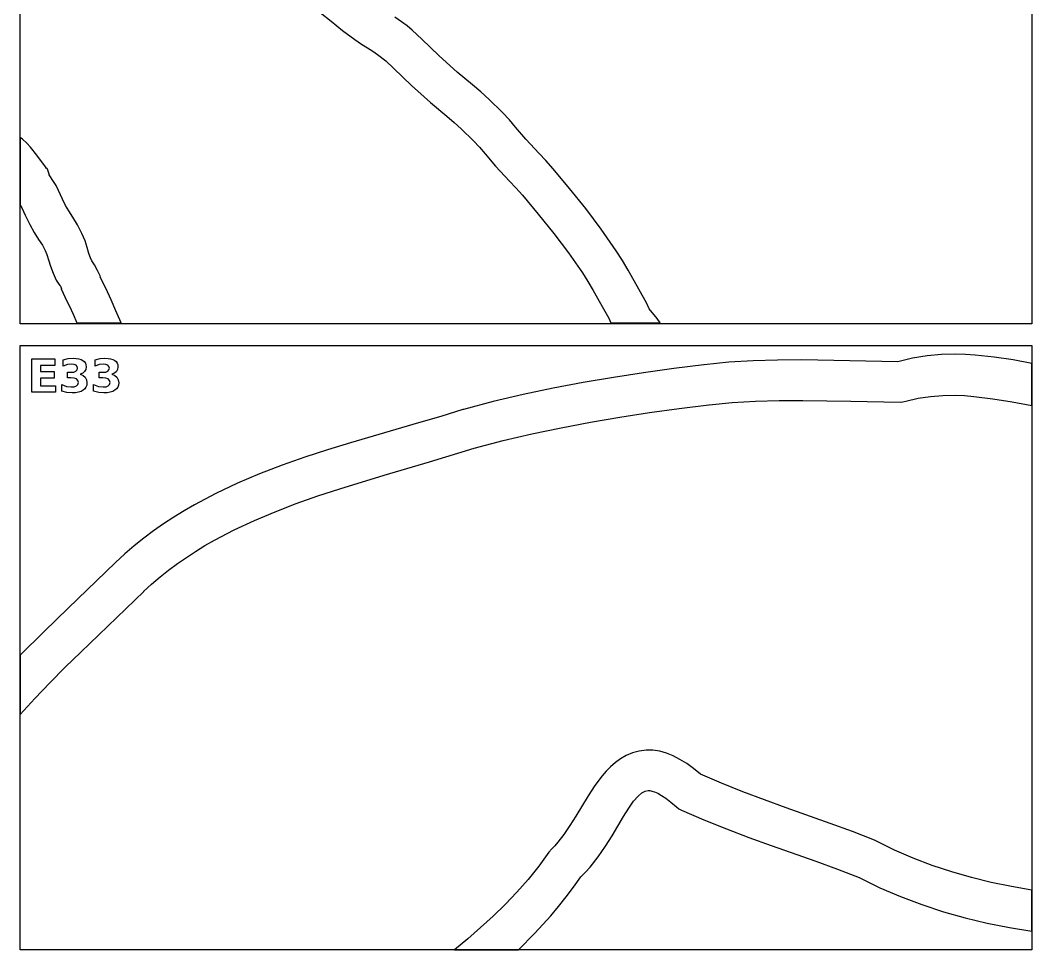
# Model space of a CAD drawing. Extents: x 1 to 501, y 1 to 4998.
# Drawn here: x 1 to 501, y 1696 to 2156 of the extents above; entities that cross this region are included whole.
import ezdxf

# ---------------------------------------------------------------- set-up
doc = ezdxf.new("R2010")
doc.units = 0

msp = doc.modelspace()

# ---------------------------------------------------------------- linework, layer by layer
at = {"layer": 'decoupage'}
for p, q in [((1.007, 2005.49), (1.007, 2848.31)), ((501.007, 2848.31), (501.007, 2005.49)), ((149.247625, 2159.437094), (154.64275, 2155.16775)), ((154.64275, 2155.16775), (160.2985, 2150.649031)), ((189.463, 2154.954), (186.136297, 2157.23375)), ((160.2985, 2150.649031), (166.324, 2146.096)), ((192.218008, 2152.843457), (189.463, 2154.954)), ((194.806563, 2150.683719), (192.218008, 2152.843457)), ((199.5715, 2146.3135), (194.806563, 2150.683719)), ((166.324, 2146.096), (169.634516, 2143.852781)), ((208.063, 2138.048), (199.5715, 2146.3135)), ((169.634516, 2143.852781), (172.675125, 2141.96975)), ((172.675125, 2141.96975), (175.376172, 2140.325594)), ((175.376172, 2140.325594), (177.668, 2138.799)), ((177.668, 2138.799), (181.650562, 2135.574234)), ((181.650562, 2135.574234), (185.68675, 2131.836375)), ((217, 2130.025), (208.063, 2138.048)), ((185.68675, 2131.836375), (194.457, 2123.385)), ((224.5795, 2123.66275), (217, 2130.025)), ((194.457, 2123.385), (203.758, 2115.036)), ((228.637563, 2120.237781), (224.5795, 2123.66275)), ((232.768, 2116.513), (228.637563, 2120.237781)), ((203.758, 2115.036), (211.805375, 2108.242625)), ((239.249656, 2110.227828), (232.768, 2116.513)), ((242.7765, 2106.406125), (239.249656, 2110.227828)), ((211.805375, 2108.242625), (215.559109, 2105.088609)), ((215.559109, 2105.088609), (219.039, 2101.969)), ((245.823344, 2102.720359), (242.7765, 2106.406125)), ((219.039, 2101.969), (225.097594, 2096.115438)), ((250.865, 2096.843), (245.823344, 2102.720359)), ((1.006, 2097.66), (1.006, 2064.3)), ((1.006, 2097.654), (1.006, 2097.66)), ((2.157, 2096.824), (1.006, 2097.654)), ((4.272234, 2094.881875), (2.157, 2096.824)), ((225.097594, 2096.115438), (228.07725, 2092.87375)), ((257.436125, 2089.818125), (250.865, 2096.843)), ((6.113625, 2092.94575), (4.272234, 2094.881875)), ((9.282, 2088.988), (6.113625, 2092.94575)), ((228.07725, 2092.87375), (230.752781, 2089.582188)), ((13.489, 2083.209), (9.282, 2088.988)), ((230.752781, 2089.582188), (235.899, 2083.579)), ((260.779484, 2086.270953), (257.436125, 2089.818125)), ((264.44, 2082.152), (260.779484, 2086.270953)), ((14.038, 2082.39), (13.489, 2083.209)), ((14.156469, 2082.371484), (14.038, 2082.39)), ((14.3415, 2082.287625), (14.156469, 2082.371484)), ((14.679531, 2081.546953), (14.3415, 2082.287625)), ((15.257, 2079.558), (14.679531, 2081.546953)), ((235.899, 2083.579), (242.874375, 2076.085125)), ((272.531297, 2072.532891), (264.44, 2082.152)), ((15.297, 2079.29), (15.257, 2079.558)), ((17.5195, 2075.942625), (15.297, 2079.29)), ((18.704062, 2073.917422), (17.5195, 2075.942625)), ((242.874375, 2076.085125), (246.022453, 2072.755797)), ((19.916, 2071.552), (18.704062, 2073.917422)), ((21.862, 2067.217125), (19.916, 2071.552)), ((246.022453, 2072.755797), (249.246, 2069.141)), ((280.505875, 2062.601875), (272.531297, 2072.532891)), ((23.313, 2064.068), (21.862, 2067.217125)), ((249.246, 2069.141), (257.096797, 2059.806141)), ((1.006, 2064.3), (1.858, 2062.948)), ((1.858, 2062.948), (3.445875, 2059.304625)), ((24.949125, 2061.366562), (23.313, 2064.068)), ((27.00825, 2058.22825), (24.949125, 2061.366562)), ((288.235016, 2052.335422), (280.505875, 2062.601875)), ((3.445875, 2059.304625), (5.69, 2054.603)), ((29.2665, 2054.553312), (27.00825, 2058.22825)), ((257.096797, 2059.806141), (264.734125, 2050.293625)), ((5.69, 2054.603), (7.966984, 2050.657719)), ((7.966984, 2050.657719), (10.117875, 2047.271)), ((31.5, 2050.242), (29.2665, 2054.553312)), ((33.029453, 2046.522859), (31.5, 2050.242)), ((264.734125, 2050.293625), (272.038641, 2040.594547)), ((295.59, 2041.71), (288.235016, 2052.335422)), ((10.117875, 2047.271), (11.964828, 2044.368031)), ((34.137125, 2043.221375), (33.029453, 2046.522859)), ((11.964828, 2044.368031), (13.33, 2041.874)), ((13.33, 2041.874), (14.106969, 2039.834984)), ((34.995234, 2040.407953), (34.137125, 2043.221375)), ((35.776, 2038.153), (34.995234, 2040.407953)), ((272.038641, 2040.594547), (278.891, 2030.7)), ((298.624203, 2036.92575), (295.59, 2041.71)), ((14.106969, 2039.834984), (14.9265, 2037.237875)), ((14.9265, 2037.237875), (15.931281, 2034.133578)), ((36.421, 2036.658), (35.776, 2038.153)), ((37.71925, 2034.727875), (36.421, 2036.658)), ((301.470625, 2032.1415), (298.624203, 2036.92575)), ((15.931281, 2034.133578), (17.264, 2030.573)), ((17.264, 2030.573), (18.785, 2027.196)), ((39.268, 2031.996), (37.71925, 2034.727875)), ((40.456625, 2029.212125), (39.268, 2031.996)), ((278.891, 2030.7), (281.558266, 2026.487484)), ((306.809, 2022.726), (301.470625, 2032.1415)), ((18.785, 2027.196), (19.776375, 2025.602875)), ((19.776375, 2025.602875), (20.629, 2024.462)), ((40.622078, 2028.601453), (40.456625, 2029.212125)), ((40.59, 2028.55), (40.622078, 2028.601453)), ((43.287, 2023.163), (40.59, 2028.55)), ((281.558266, 2026.487484), (284.169375, 2022.094125)), ((20.629, 2024.462), (20.851, 2024.229)), ((20.851, 2024.229), (21.393, 2023.014)), ((21.393, 2023.014), (21.237547, 2023.255828)), ((21.237547, 2023.255828), (21.311125, 2022.937125)), ((21.311125, 2022.937125), (22.217, 2020.653)), ((22.217, 2020.653), (23.929125, 2017.05425)), ((45.943625, 2017.373875), (43.287, 2023.163)), ((284.169375, 2022.094125), (289.387, 2012.901)), ((310.71, 2015.5235), (306.809, 2022.726)), ((23.929125, 2017.05425), (25.381, 2014.255)), ((48.211, 2012.019), (45.943625, 2017.373875)), ((311.965, 2013.001), (310.71, 2015.5235)), ((25.381, 2014.255), (27.16525, 2010.3565)), ((27.16525, 2010.3565), (28.975, 2006.08)), ((50.934, 2006.08), (48.211, 2012.019)), ((289.387, 2012.901), (291.8855, 2008.325625)), ((315.791, 2008.109), (311.965, 2013.001)), ((501.007, 2005.49), (1.007, 2005.49)), ((28.975, 2006.08), (50.934, 2006.08)), ((291.8855, 2008.325625), (292.995, 2006.085)), ((292.995, 2006.085), (317.403, 2006.09)), ((317.403, 2006.09), (315.791, 2008.109)), ((1.007, 1994.91), (501.007, 1994.91)), ((1.007, 1696.06), (1.007, 1994.91)), ((456.335969, 1990.322281), (449.27175, 1989.668)), ((463.304, 1990.52), (456.335969, 1990.322281)), ((468.173553, 1990.416609), (463.304, 1990.52)), ((463.304, 1990.52), (463.304, 1990.52)), ((472.993359, 1990.1365), (468.173553, 1990.416609)), ((482.493625, 1989.1365), (472.993359, 1990.1365)), ((501.007, 1994.91), (501.007, 1696.06)), ((6.709, 1988.22), (18.163, 1988.22)), ((6.709, 1971.76), (6.709, 1988.22)), ((18.163, 1985.01), (10.953, 1985.01)), ((10.953, 1985.01), (10.953, 1981.95)), ((18.163, 1988.22), (18.163, 1985.01)), ((22.275, 1987.81), (24.767, 1988.339)), ((22.275, 1984.698), (22.275, 1987.81)), ((24.359, 1985.381), (22.275, 1984.698)), ((26.431, 1985.613), (24.359, 1985.381)), ((24.767, 1988.339), (27.192, 1988.515)), ((27.663125, 1985.483375), (26.431, 1985.613)), ((27.192, 1988.515), (28.694844, 1988.448828)), ((28.581, 1985.095), (27.663125, 1985.483375)), ((29.151625, 1984.469625), (28.581, 1985.095)), ((28.694844, 1988.448828), (29.995, 1988.250375)), ((29.995, 1988.250375), (31.092656, 1987.919734)), ((31.092656, 1987.919734), (31.988, 1987.457)), ((31.988, 1987.457), (32.686984, 1986.866578)), ((32.686984, 1986.866578), (33.186375, 1986.142375)), ((33.186375, 1986.142375), (33.486078, 1985.284484)), ((33.486078, 1985.284484), (33.586, 1984.293)), ((37.985, 1987.81), (40.476, 1988.339)), ((37.985, 1984.698), (37.985, 1987.81)), ((40.068, 1985.381), (37.985, 1984.698)), ((42.141, 1985.613), (40.068, 1985.381)), ((40.476, 1988.339), (42.902, 1988.515)), ((43.373125, 1985.483375), (42.141, 1985.613)), ((42.902, 1988.515), (44.404828, 1988.448828)), ((44.291, 1985.095), (43.373125, 1985.483375)), ((44.861125, 1984.469625), (44.291, 1985.095)), ((44.404828, 1988.448828), (45.704875, 1988.250375)), ((45.704875, 1988.250375), (46.802234, 1987.919734)), ((46.802234, 1987.919734), (47.697, 1987.457)), ((47.697, 1987.457), (48.396563, 1986.866578)), ((48.396563, 1986.866578), (48.89625, 1986.142375)), ((48.89625, 1986.142375), (49.196062, 1985.284484)), ((49.196062, 1985.284484), (49.296, 1984.293)), ((338.99, 1985.27), (324.049439, 1983.411537)), ((339.01, 1985.267), (338.99, 1985.27)), ((351.229, 1986.52032), (339.01, 1985.267)), ((363.344313, 1987.274937), (351.229, 1986.52032)), ((375.373656, 1987.628586), (363.344313, 1987.274937)), ((387.33475, 1987.679), (375.373656, 1987.628586)), ((411.123062, 1987.261062), (387.33475, 1987.679)), ((434.851, 1986.803), (411.123062, 1987.261062)), ((442.110406, 1988.510469), (434.851, 1986.803)), ((449.27175, 1989.668), (442.110406, 1988.510469)), ((491.824578, 1987.70075), (482.493625, 1989.1365)), ((501.006, 1986.01), (491.824578, 1987.70075)), ((501.006, 1965.162), (501.006, 1986.01)), ((10.953, 1981.95), (17.733, 1981.95)), ((17.733, 1981.95), (17.733, 1978.74)), ((24.392, 1978.87), (24.392, 1981.6)), ((24.392, 1981.6), (26.178, 1981.6)), ((26.178, 1981.6), (27.572125, 1981.723875)), ((27.572125, 1981.723875), (28.559, 1982.096)), ((28.559, 1982.096), (29.14625, 1982.73275)), ((29.14625, 1982.73275), (29.342, 1983.629)), ((29.342, 1983.629), (29.151625, 1984.469625)), ((31.883375, 1981.143), (30.577, 1980.633)), ((30.577, 1980.633), (30.577, 1980.63)), ((30.577, 1980.63), (32.04, 1980.04025)), ((32.826, 1981.923), (31.883375, 1981.143)), ((32.04, 1980.04025), (33.101, 1979.131)), ((33.396125, 1982.97825), (32.826, 1981.923)), ((33.586, 1984.293), (33.396125, 1982.97825)), ((40.102, 1978.87), (40.102, 1981.6)), ((40.102, 1981.6), (41.887, 1981.6)), ((41.887, 1981.6), (43.282, 1981.723875)), ((43.282, 1981.723875), (44.269, 1982.096)), ((44.269, 1982.096), (44.855375, 1982.73275)), ((44.855375, 1982.73275), (45.051, 1983.629)), ((45.051, 1983.629), (44.861125, 1984.469625)), ((47.592375, 1981.143), (46.286, 1980.633)), ((46.286, 1980.633), (46.286, 1980.63)), ((46.286, 1980.63), (47.749875, 1980.04025)), ((48.535, 1981.923), (47.592375, 1981.143)), ((47.749875, 1980.04025), (48.811, 1979.131)), ((49.105625, 1982.97825), (48.535, 1981.923)), ((49.296, 1984.293), (49.105625, 1982.97825)), ((309.110203, 1981.358859), (294.182709, 1979.081533)), ((324.049439, 1983.411537), (309.110203, 1981.358859)), ((17.733, 1978.74), (10.953, 1978.74)), ((10.953, 1978.74), (10.953, 1974.97)), ((21.57, 1972.251), (21.57, 1975.53)), ((21.57, 1975.53), (23.929, 1974.626)), ((26.09, 1978.87), (24.392, 1978.87)), ((27.6665, 1978.723875), (26.09, 1978.87)), ((28.802, 1978.286), (27.6665, 1978.723875)), ((29.496375, 1977.575), (28.802, 1978.286)), ((28.824, 1974.912), (29.502125, 1975.623625)), ((29.728, 1976.588), (29.496375, 1977.575)), ((29.502125, 1975.623625), (29.728, 1976.588)), ((33.101, 1979.131), (33.754375, 1977.926375)), ((33.854828, 1975.279109), (33.503375, 1974.274375)), ((33.754375, 1977.926375), (33.972, 1976.43)), ((33.972, 1976.43), (33.854828, 1975.279109)), ((37.279, 1972.251), (37.279, 1975.53)), ((37.279, 1975.53), (39.639, 1974.626)), ((41.799, 1978.87), (40.102, 1978.87)), ((43.3755, 1978.723875), (41.799, 1978.87)), ((44.511, 1978.286), (43.3755, 1978.723875)), ((45.205375, 1977.575), (44.511, 1978.286)), ((44.533, 1974.912), (45.211125, 1975.623625)), ((45.437, 1976.588), (45.205375, 1977.575)), ((45.211125, 1975.623625), (45.437, 1976.588)), ((48.811, 1979.131), (49.464375, 1977.926375)), ((49.564828, 1975.279109), (49.213375, 1974.274375)), ((49.464375, 1977.926375), (49.682, 1976.43)), ((49.682, 1976.43), (49.564828, 1975.279109)), ((279.277375, 1976.549125), (264.404619, 1973.731201)), ((294.182709, 1979.081533), (279.277375, 1976.549125)), ((18.406, 1971.76), (6.709, 1971.76)), ((10.953, 1974.97), (18.406, 1974.97)), ((18.406, 1974.97), (18.406, 1971.76)), ((24.083, 1971.645), (21.57, 1972.251)), ((23.929, 1974.626), (26.244, 1974.328)), ((26.63, 1971.436), (24.083, 1971.645)), ((26.244, 1974.328), (27.73275, 1974.474125)), ((28.319547, 1971.515141), (26.63, 1971.436)), ((27.73275, 1974.474125), (28.824, 1974.912)), ((29.794125, 1971.752625), (28.319547, 1971.515141)), ((31.053641, 1972.148547), (29.794125, 1971.752625)), ((32.098, 1972.703), (31.053641, 1972.148547)), ((32.917734, 1973.415703), (32.098, 1972.703)), ((33.503375, 1974.274375), (32.917734, 1973.415703)), ((39.793, 1971.645), (37.279, 1972.251)), ((39.639, 1974.626), (41.954, 1974.328)), ((42.339, 1971.436), (39.793, 1971.645)), ((41.954, 1974.328), (43.441875, 1974.474125)), ((44.028562, 1971.515141), (42.339, 1971.436)), ((43.441875, 1974.474125), (44.533, 1974.912)), ((45.50325, 1971.752625), (44.028562, 1971.515141)), ((46.763063, 1972.148547), (45.50325, 1971.752625)), ((47.808, 1972.703), (46.763063, 1972.148547)), ((48.627734, 1973.415703), (47.808, 1972.703)), ((49.213375, 1974.274375), (48.627734, 1973.415703)), ((249.574859, 1970.597328), (234.798514, 1967.117072)), ((264.404619, 1973.731201), (249.574859, 1970.597328)), ((450.935125, 1969.701375), (457.059453, 1970.176609)), ((457.059453, 1970.176609), (463.221, 1970.234)), ((463.221, 1970.234), (467.819602, 1970.041082)), ((467.819602, 1970.041082), (472.447312, 1969.674094)), ((234.798514, 1967.117072), (220.086, 1963.26)), ((326.697945, 1963.659359), (341.409, 1965.489)), ((341.409, 1965.489), (341.469, 1965.499)), ((341.469, 1965.499), (352.96416, 1966.667654)), ((352.96416, 1966.667654), (364.505844, 1967.363047)), ((364.505844, 1967.363047), (376.114605, 1967.679197)), ((376.114605, 1967.679197), (387.811, 1967.710125)), ((387.811, 1967.710125), (411.548906, 1967.292391)), ((411.548906, 1967.292391), (435.884, 1966.862)), ((435.884, 1966.862), (437.338625, 1966.960125)), ((437.338625, 1966.960125), (438.764, 1967.263)), ((438.764, 1967.263), (444.839484, 1968.749703)), ((444.839484, 1968.749703), (450.935125, 1969.701375)), ((472.447312, 1969.674094), (481.803, 1968.514)), ((481.803, 1968.514), (491.313938, 1966.945906)), ((491.313938, 1966.945906), (501.006, 1965.162)), ((219.717, 1963.15), (208.869537, 1959.795054)), ((220.086, 1963.26), (219.717, 1963.15)), ((297.41018, 1959.413578), (312.028375, 1961.643625)), ((312.028375, 1961.643625), (326.697945, 1963.659359)), ((197.852518, 1956.533154), (175.469516, 1950.052609)), ((208.869537, 1959.795054), (197.852518, 1956.533154)), ((268.367477, 1954.197672), (282.85325, 1956.941)), ((282.85325, 1956.941), (297.41018, 1959.413578)), ((175.469516, 1950.052609), (164.183388, 1946.716024)), ((239.648961, 1947.785891), (253.96275, 1951.155375)), ((253.96275, 1951.155375), (268.367477, 1954.197672)), ((164.183388, 1946.716024), (152.887412, 1943.236604)), ((225.436, 1944.061), (239.648961, 1947.785891)), ((152.887412, 1943.236604), (141.621515, 1939.555377)), ((203.224541, 1937.286854), (225.436, 1944.061)), ((130.425625, 1935.613375), (119.339668, 1931.351627)), ((141.621515, 1939.555377), (130.425625, 1935.613375)), ((180.976391, 1930.737016), (203.224541, 1937.286854)), ((119.339668, 1931.351627), (108.403572, 1926.711162)), ((158.963389, 1924.001389), (180.976391, 1930.737016)), ((108.403572, 1926.711162), (97.657264, 1921.633011)), ((97.657264, 1921.633011), (87.140672, 1916.058203)), ((137.457375, 1916.669875), (148.130018, 1920.435749)), ((148.130018, 1920.435749), (158.963389, 1924.001389)), ((87.140672, 1916.058203), (81.980996, 1913.066125)), ((126.979439, 1912.652505), (137.457375, 1916.669875)), ((81.980996, 1913.066125), (76.893722, 1909.927768)), ((116.730189, 1908.332377), (126.979439, 1912.652505)), ((71.88384, 1906.635763), (66.956342, 1903.182736)), ((76.893722, 1909.927768), (71.88384, 1906.635763)), ((106.743607, 1903.658228), (116.730189, 1908.332377)), ((66.956342, 1903.182736), (62.116218, 1899.561318)), ((97.053672, 1898.578797), (106.743607, 1903.658228)), ((57.368459, 1895.764137), (52.718056, 1891.783821)), ((62.116218, 1899.561318), (57.368459, 1895.764137)), ((87.694364, 1893.042821), (92.330566, 1895.871081)), ((92.330566, 1895.871081), (97.053672, 1898.578797)), ((52.718056, 1891.783821), (48.17, 1887.613)), ((78.699662, 1886.999037), (83.149313, 1890.087609)), ((83.149313, 1890.087609), (87.694364, 1893.042821)), ((48.066, 1887.513), (24.62225, 1864.96075)), ((48.17, 1887.613), (48.066, 1887.513)), ((74.349658, 1883.770698), (78.699662, 1886.999037)), ((65.965579, 1876.869087), (70.103548, 1880.396184)), ((70.103548, 1880.396184), (74.349658, 1883.770698)), ((61.94, 1873.183), (65.965579, 1876.869087)), ((30.9045, 1843.25575), (62.042, 1873.283)), ((62.042, 1873.283), (61.94, 1873.183)), ((24.62225, 1864.96075), (12.786, 1853.493281)), ((12.786, 1853.493281), (1.006, 1841.72)), ((1.006, 1841.72), (1.006, 1812.42)), ((23.252664, 1835.727961), (30.9045, 1843.25575)), ((15.702688, 1828.1075), (23.252664, 1835.727961)), ((8.278992, 1820.352227), (15.702688, 1828.1075)), ((1.006, 1812.42), (8.278992, 1820.352227)), ((297.774375, 1790.538875), (295.175889, 1788.655557)), ((300.587689, 1792.153271), (297.774375, 1790.538875)), ((303.619172, 1793.435453), (300.587689, 1792.153271)), ((306.872162, 1794.322127), (303.619172, 1793.435453)), ((310.35, 1794.75), (306.872162, 1794.322127)), ((310.35, 1794.744), (310.35, 1794.75)), ((313.728373, 1794.685139), (310.35, 1794.744)), ((317.083297, 1794.183672), (313.728373, 1794.685139)), ((320.423479, 1793.256275), (317.083297, 1794.183672)), ((323.757625, 1791.919625), (320.423479, 1793.256275)), ((327.094443, 1790.190396), (323.757625, 1791.919625)), ((330.442641, 1788.085266), (327.094443, 1790.190396)), ((292.788891, 1786.566609), (290.610041, 1784.335326)), ((295.175889, 1788.655557), (292.788891, 1786.566609)), ((333.810924, 1785.620908), (330.442641, 1788.085266)), ((337.208, 1782.814), (333.810924, 1785.620908)), ((288.636, 1782.025), (285.038795, 1777.223039)), ((290.610041, 1784.335326), (288.636, 1782.025)), ((347.581348, 1778.374451), (337.208, 1782.814)), ((285.038795, 1777.223039), (281.700047, 1772.224438)), ((358.128531, 1774.188484), (347.581348, 1778.374451)), ((281.700047, 1772.224438), (275.560125, 1762.2)), ((304.218, 1769.477), (306.476328, 1772.032203)), ((306.476328, 1772.032203), (308.342875, 1773.634625)), ((308.342875, 1773.634625), (309.927234, 1774.479734)), ((309.927234, 1774.479734), (311.339, 1774.763)), ((311.339, 1774.763), (311.339, 1774.77)), ((311.339, 1774.77), (312.145979, 1774.73807)), ((312.145979, 1774.73807), (313.209141, 1774.538188)), ((313.209141, 1774.538188), (314.534826, 1774.115461)), ((314.534826, 1774.115461), (316.129375, 1773.415)), ((316.129375, 1773.415), (317.999127, 1772.381914)), ((317.999127, 1772.381914), (320.150422, 1770.961313)), ((320.150422, 1770.961313), (322.5896, 1769.098305)), ((368.817512, 1770.181744), (358.128531, 1774.188484)), ((379.61625, 1766.279875), (368.817512, 1770.181744)), ((299.216812, 1761.964156), (301.761328, 1766.058137)), ((301.761328, 1766.058137), (304.218, 1769.477)), ((322.5896, 1769.098305), (325.323, 1766.738)), ((325.323, 1766.738), (326.56825, 1765.771125)), ((326.56825, 1765.771125), (327.95, 1765.012)), ((327.95, 1765.012), (338.980689, 1760.246551)), ((401.414844, 1758.493328), (379.61625, 1766.279875)), ((275.560125, 1762.2), (272.640053, 1757.455508)), ((293.58075, 1752.3845), (299.216812, 1761.964156)), ((338.980689, 1760.246551), (350.062578, 1755.812344)), ((272.640053, 1757.455508), (269.740641, 1753.077063)), ((350.062578, 1755.812344), (361.160896, 1751.63009)), ((412.350621, 1754.459939), (401.414844, 1758.493328)), ((269.740641, 1753.077063), (266.802439, 1749.205336)), ((290.347453, 1747.215652), (293.58075, 1752.3845)), ((361.160896, 1751.63009), (372.240875, 1747.6205)), ((423.268, 1750.234), (412.350621, 1754.459939)), ((424.208, 1749.801), (423.268, 1750.234)), ((263.766, 1745.981), (262.303, 1744.297)), ((265.300215, 1747.503452), (263.766, 1745.981)), ((266.802439, 1749.205336), (265.300215, 1747.503452)), ((286.742812, 1742.005344), (290.347453, 1747.215652)), ((372.240875, 1747.6205), (394.206734, 1739.802156)), ((433.21532, 1745.359838), (424.208, 1749.801)), ((442.433437, 1741.354953), (433.21532, 1745.359838)), ((262.303, 1744.297), (257.304076, 1737.421924)), ((282.695953, 1736.911988), (286.742812, 1742.005344)), ((451.841586, 1737.769248), (442.433437, 1741.354953)), ((257.304076, 1737.421924), (252.034672, 1730.855578)), ((280.484543, 1734.458672), (282.695953, 1736.911988)), ((394.206734, 1739.802156), (405.023076, 1735.834824)), ((405.023076, 1735.834824), (415.682, 1731.723)), ((461.419, 1734.585625), (451.841586, 1737.769248)), ((252.034672, 1730.855578), (246.511463, 1724.564412)), ((274.506014, 1727.046088), (278.136, 1732.094)), ((278.136, 1732.094), (280.484543, 1734.458672)), ((415.682, 1731.723), (425.840014, 1726.76473)), ((471.144914, 1731.786986), (461.419, 1734.585625)), ((480.998563, 1729.356234), (471.144914, 1731.786986)), ((270.805609, 1722.175328), (274.506014, 1727.046088)), ((425.840014, 1726.76473), (436.189547, 1722.323281)), ((490.95918, 1727.276271), (480.998563, 1729.356234)), ((501.006, 1725.53), (490.95918, 1727.276271)), ((501.006, 1705.277), (501.006, 1725.53)), ((246.511463, 1724.564412), (240.751125, 1718.514875)), ((267.037119, 1717.470811), (270.805609, 1722.175328)), ((436.189547, 1722.323281), (446.707338, 1718.376316)), ((240.751125, 1718.514875), (234.770334, 1712.673416)), ((263.202875, 1712.921625), (267.037119, 1717.470811)), ((446.707338, 1718.376316), (457.370125, 1714.9015)), ((234.770334, 1712.673416), (228.585766, 1707.006484)), ((255.346453, 1704.245609), (263.202875, 1712.921625)), ((457.370125, 1714.9015), (468.154646, 1711.876496)), ((468.154646, 1711.876496), (479.037641, 1709.278969)), ((228.585766, 1707.006484), (222.214096, 1701.480529)), ((479.037641, 1709.278969), (489.995846, 1707.086582)), ((489.995846, 1707.086582), (501.006, 1705.277)), ((222.214096, 1701.480529), (215.672, 1696.062)), ((247.255, 1696.06), (255.346453, 1704.245609)), ((501.007, 1696.06), (1.007, 1696.06)), ((215.672, 1696.062), (247.255, 1696.06))]:
    msp.add_line(p, q, dxfattribs=at)

doc.saveas('drawing.dxf')
